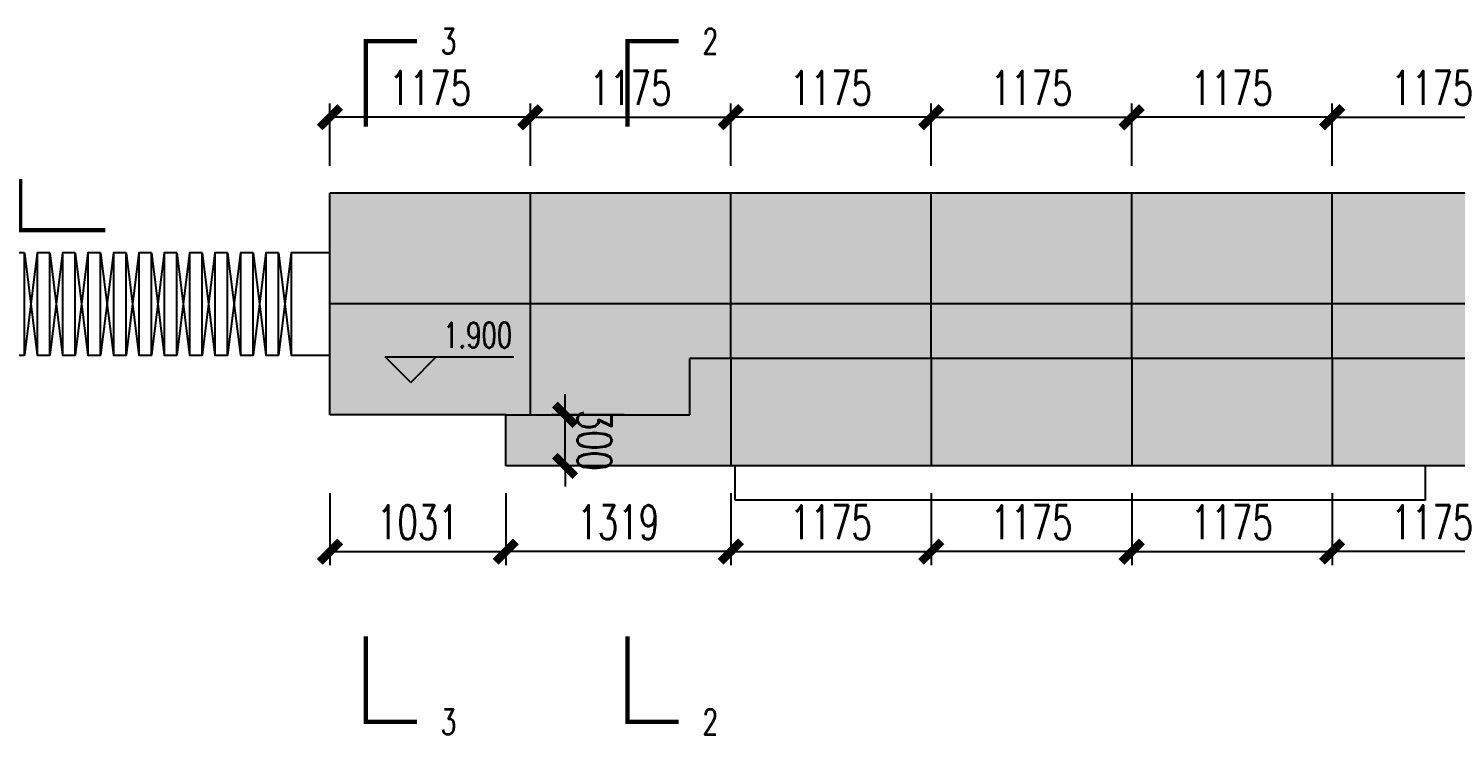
# Model space of a CAD drawing. Extents: x -202236 to 1002404, y -663931 to 1550022.
# Drawn here: x -72475 to -64110, y -339346 to -335208 of the extents above; entities that cross this region are included whole.
import ezdxf

# ---------------------------------------------------------------- set-up
doc = ezdxf.new("R2010")
doc.units = 0
for name, color, linetype in [('!ZN1-填充-8', 8, 'Continuous'), ('!ZN3-铝板幕墙-3', 3, 'Continuous'), ('25mm厚湿贴石材', 35, 'Continuous'), ('8', 1, 'Continuous'), ('A-AXIS-ELEV', 4, 'Continuous'), ('A-LIN-V', 9, 'Continuous'), ('DIM', 173, 'Continuous'), ('DIM_SYMB', 3, 'Continuous'), ('PUB_TEXT', 7, 'Continuous')]:
    doc.layers.add(name, color=color, linetype=linetype)
doc.layers.add('99立面图例外参$0$99立面图例外参$0$A-WALL-HATCH', color=8, linetype='Continuous', lineweight=13)
doc.styles.add('_TCH_DIM', font='SIMPLEX', dxfattribs={"bigfont": 'GBCBIG'})
doc.styles.add('DHTEXT-1', font='ROMANS.shx', dxfattribs={"width": 0.7, "bigfont": 'CHINESE.shx'})
doc.dimstyles.new('ZN80', dxfattribs={"dimscale": 80, "dimtxt": 2.5, "dimasz": 1.5, "dimexe": 1, "dimexo": 2, "dimgap": 0.9, "dimtad": 1, "dimdec": 0, "dimdsep": 46, "dimtxsty": 'DHTEXT-1', "dimblk": 'ARCHTICK', "dimcen": 2.5, "dimclrd": 173, "dimclre": 173, "dimclrt": 7, "dimazin": 2, "dimtfac": 0.4, "dimtdec": 0, "dimtix": 1, "dimtmove": 2, "dimatfit": 3, "dimfxl": 0, "dimtolj": 1, "dimtzin": 0, "dimarcsym": 0})

# ---------------------------------------------------------------- blocks, each defined once
blk = doc.blocks.new('ssm')
at = {"layer": '8', "color": 8}
for points in [[(0, 0), (227.1, 0), (227.1, -600), (0, -600)], [(301.7, 0), (376, 0), (376, -600), (301.7, -600)], [(450.7, 0), (525, 0), (525, -600), (450.7, -600)], [(599.6, 0), (673.9, 0), (673.9, -600), (599.6, -600)], [(748.6, 0), (822.9, 0), (822.9, -600), (748.6, -600)], [(897.5, 0), (971.8, 0), (971.8, -600), (897.5, -600)], [(1046.5, 0), (1120.8, 0), (1120.8, -600), (1046.5, -600)], [(1195.4, 0), (1269.7, 0), (1269.7, -600), (1195.4, -600)], [(1344.4, 0), (1418.6, 0), (1418.6, -600), (1344.4, -600)], [(1493.3, 0), (1567.6, 0), (1567.6, -600), (1493.3, -600)], [(1791.2, 0), (1865.5, 0), (1865.5, -600), (1791.2, -600)], [(1940.1, 0), (2014.4, 0), (2014.4, -600), (1940.1, -600)], [(2238, 0), (2312.3, 0), (2312.3, -600), (2238, -600)], [(2387, 0), (2461.3, 0), (2461.3, -600), (2387, -600)], [(2535.9, 0), (2696.4, 0), (2696.4, -600), (2535.9, -600)], [(1642.2, 0), (1716.5, 0), (1716.5, -600), (1642.2, -600)], [(2089.1, 0), (2163.4, 0), (2163.4, -600), (2089.1, -600)]]:
    blk.add_lwpolyline(points, close=True, dxfattribs=at)
for points in [[(301.7, 0), (227.1, -600)], [(376, 0), (450.7, -600)], [(450.7, 0), (376, -600)], [(748.6, 0), (673.9, -600)], [(897.5, 0), (822.9, -600)], [(1046.5, 0), (971.8, -600)], [(1120.8, 0), (1195.4, -600)], [(1195.4, 0), (1120.8, -600)], [(1344.4, 0), (1269.7, -600)], [(1418.6, 0), (1493.3, -600)], [(1493.3, 0), (1418.6, -600)], [(1791.2, 0), (1716.5, -600)], [(1940.1, 0), (1865.5, -600)], [(2089.1, 0), (2014.4, -600)], [(2238, 0), (2163.4, -600)], [(2312.3, 0), (2387, -600)], [(2387, 0), (2312.3, -600)], [(2461.3, 0), (2535.9, -600)], [(2535.9, 0), (2461.3, -600)], [(227.1, 0), (301.7, -600)], [(525, 0), (599.6, -600)], [(599.6, 0), (525, -600)], [(673.9, 0), (748.6, -600)], [(822.9, 0), (897.5, -600)], [(971.8, 0), (1046.5, -600)], [(1269.7, 0), (1344.4, -600)], [(1567.6, 0), (1642.2, -600)], [(1642.2, 0), (1567.6, -600)], [(1716.5, 0), (1791.2, -600)], [(1865.5, 0), (1940.1, -600)], [(2014.4, 0), (2089.1, -600)], [(2163.4, 0), (2238, -600)]]:
    blk.add_lwpolyline(points, dxfattribs=at)
blk = doc.blocks.new('_ArchTick')
at = {"color": 0, "linetype": 'ByBlock', "const_width": 0.4}
blk.add_lwpolyline([(-0.5, -0.5), (0.5, 0.5)], dxfattribs=at)
blk = doc.blocks.new('*D495')
at = {"layer": 'Defpoints', "color": 0, "ltscale": 800, "transparency": 16777216}
for p in [(-69329.5, -337472), (-68823.1, -337471.9), (-68823.1, -337771.9)]:
    blk.add_point(p, dxfattribs=at)
at = {"layer": 'DIM', "color": 173, "linetype": 'ByBlock', "lineweight": -2, "ltscale": 800, "transparency": 16777216}
for p, q in [((-69329.5, -337472), (-69329.5, -337352)), ((-68983.1, -337471.9), (-69409.5, -337472)), ((-69329.5, -337771.9), (-69329.5, -337472)), ((-68983.1, -337771.9), (-69409.5, -337771.9)), ((-69329.5, -337771.9), (-69329.5, -337891.9))]:
    blk.add_line(p, q, dxfattribs=at)
at = {"layer": 'DIM', "color": 173, "lineweight": -2, "ltscale": 800, "transparency": 16777216, "xscale": 120, "yscale": 120, "zscale": 120}
for p, rotation in [((-69329.5, -337472), 270.0034340596592), ((-69329.5, -337771.9), 90.00343405965926)]:
    blk.add_blockref('_ArchTick', p, dxfattribs=dict(at, rotation=rotation))
at = {"layer": 'DIM', "color": 7, "ltscale": 800, "transparency": 16777216, "insert": (-69157.5, -337621.9), "char_height": 200, "attachment_point": 5, "rotation": 270.00343, "style": 'DHTEXT-1'}
blk.add_mtext('\\A1;300', dxfattribs=at)
blk = doc.blocks.new('*D529')
at = {"layer": 'Defpoints', "color": 0, "ltscale": 800, "transparency": 16777216}
for p in [(-64833.2, -337771.9), (-63658.2, -337771.9), (-64833.2, -338274.2)]:
    blk.add_point(p, dxfattribs=at)
at = {"layer": 'DIM', "color": 173, "linetype": 'ByBlock', "lineweight": -2, "ltscale": 800, "transparency": 16777216}
for p, q in [((-64833.2, -337931.9), (-64833.2, -338354.2)), ((-63658.2, -337931.9), (-63658.2, -338354.2)), ((-63658.2, -338274.2), (-64833.2, -338274.2))]:
    blk.add_line(p, q, dxfattribs=at)
at = {"layer": 'DIM', "color": 173, "lineweight": -2, "ltscale": 800, "transparency": 16777216, "xscale": 120, "yscale": 120, "zscale": 120, "rotation": 180}
blk.add_blockref('_ArchTick', (-64833.2, -338274.2), dxfattribs=at)
at = {"layer": 'DIM', "color": 173, "lineweight": -2, "ltscale": 800, "transparency": 16777216, "xscale": 120, "yscale": 120, "zscale": 120}
blk.add_blockref('_ArchTick', (-63658.2, -338274.2), dxfattribs=at)
at = {"layer": 'DIM', "color": 7, "ltscale": 800, "transparency": 16777216, "insert": (-64245.7, -338102.2), "char_height": 200, "attachment_point": 5, "style": 'DHTEXT-1'}
blk.add_mtext('\\A1;1175', dxfattribs=at)
blk = doc.blocks.new('*D531')
at = {"layer": 'Defpoints', "color": 0, "ltscale": 800, "transparency": 16777216}
for p in [(-66008.2, -337771.9), (-64833.2, -337771.9), (-64833.2, -338274.2)]:
    blk.add_point(p, dxfattribs=at)
at = {"layer": 'DIM', "color": 173, "linetype": 'ByBlock', "lineweight": -2, "ltscale": 800, "transparency": 16777216}
for p, q in [((-66008.2, -337931.9), (-66008.2, -338354.2)), ((-64833.2, -337931.9), (-64833.2, -338354.2)), ((-66008.2, -338274.2), (-64833.2, -338274.2))]:
    blk.add_line(p, q, dxfattribs=at)
at = {"layer": 'DIM', "color": 173, "lineweight": -2, "ltscale": 800, "transparency": 16777216, "xscale": 120, "yscale": 120, "zscale": 120, "rotation": 180}
blk.add_blockref('_ArchTick', (-66008.2, -338274.2), dxfattribs=at)
at = {"layer": 'DIM', "color": 173, "lineweight": -2, "ltscale": 800, "transparency": 16777216, "xscale": 120, "yscale": 120, "zscale": 120}
blk.add_blockref('_ArchTick', (-64833.2, -338274.2), dxfattribs=at)
at = {"layer": 'DIM', "color": 7, "ltscale": 800, "transparency": 16777216, "insert": (-65420.7, -338102.2), "char_height": 200, "attachment_point": 5, "style": 'DHTEXT-1'}
blk.add_mtext('\\A1;1175', dxfattribs=at)
blk = doc.blocks.new('*D532')
at = {"layer": 'Defpoints', "color": 0, "ltscale": 800, "transparency": 16777216}
for p in [(-67183.2, -337771.9), (-66008.2, -337771.9), (-67183.2, -338274.2)]:
    blk.add_point(p, dxfattribs=at)
at = {"layer": 'DIM', "color": 173, "linetype": 'ByBlock', "lineweight": -2, "ltscale": 800, "transparency": 16777216}
for p, q in [((-67183.2, -337931.9), (-67183.2, -338354.2)), ((-66008.2, -337931.9), (-66008.2, -338354.2)), ((-66008.2, -338274.2), (-67183.2, -338274.2))]:
    blk.add_line(p, q, dxfattribs=at)
at = {"layer": 'DIM', "color": 173, "lineweight": -2, "ltscale": 800, "transparency": 16777216, "xscale": 120, "yscale": 120, "zscale": 120, "rotation": 180}
blk.add_blockref('_ArchTick', (-67183.2, -338274.2), dxfattribs=at)
at = {"layer": 'DIM', "color": 173, "lineweight": -2, "ltscale": 800, "transparency": 16777216, "xscale": 120, "yscale": 120, "zscale": 120}
blk.add_blockref('_ArchTick', (-66008.2, -338274.2), dxfattribs=at)
at = {"layer": 'DIM', "color": 7, "ltscale": 800, "transparency": 16777216, "insert": (-66595.7, -338102.2), "char_height": 200, "attachment_point": 5, "style": 'DHTEXT-1'}
blk.add_mtext('\\A1;1175', dxfattribs=at)
blk = doc.blocks.new('*D533')
at = {"layer": 'Defpoints', "color": 0, "ltscale": 800, "transparency": 16777216}
for p in [(-68358.2, -337771.9), (-67183.2, -337771.9), (-67183.2, -338274.2)]:
    blk.add_point(p, dxfattribs=at)
at = {"layer": 'DIM', "color": 173, "linetype": 'ByBlock', "lineweight": -2, "ltscale": 800, "transparency": 16777216}
for p, q in [((-68358.2, -337931.9), (-68358.2, -338354.2)), ((-67183.2, -337931.9), (-67183.2, -338354.2)), ((-68358.2, -338274.2), (-67183.2, -338274.2))]:
    blk.add_line(p, q, dxfattribs=at)
at = {"layer": 'DIM', "color": 173, "lineweight": -2, "ltscale": 800, "transparency": 16777216, "xscale": 120, "yscale": 120, "zscale": 120, "rotation": 180}
blk.add_blockref('_ArchTick', (-68358.2, -338274.2), dxfattribs=at)
at = {"layer": 'DIM', "color": 173, "lineweight": -2, "ltscale": 800, "transparency": 16777216, "xscale": 120, "yscale": 120, "zscale": 120}
blk.add_blockref('_ArchTick', (-67183.2, -338274.2), dxfattribs=at)
at = {"layer": 'DIM', "color": 7, "ltscale": 800, "transparency": 16777216, "insert": (-67770.7, -338102.2), "char_height": 200, "attachment_point": 5, "style": 'DHTEXT-1'}
blk.add_mtext('\\A1;1175', dxfattribs=at)
blk = doc.blocks.new('*D534')
at = {"layer": 'Defpoints', "color": 0, "ltscale": 800, "transparency": 16777216}
for p in [(-69677.4, -337771.9), (-68358.2, -337771.9), (-69677.4, -338274.2)]:
    blk.add_point(p, dxfattribs=at)
at = {"layer": 'DIM', "color": 173, "linetype": 'ByBlock', "lineweight": -2, "ltscale": 800, "transparency": 16777216}
for p, q in [((-69677.4, -337931.9), (-69677.4, -338354.2)), ((-68358.2, -337931.9), (-68358.2, -338354.2)), ((-68358.2, -338274.2), (-69677.4, -338274.2))]:
    blk.add_line(p, q, dxfattribs=at)
at = {"layer": 'DIM', "color": 173, "lineweight": -2, "ltscale": 800, "transparency": 16777216, "xscale": 120, "yscale": 120, "zscale": 120, "rotation": 180}
blk.add_blockref('_ArchTick', (-69677.4, -338274.2), dxfattribs=at)
at = {"layer": 'DIM', "color": 173, "lineweight": -2, "ltscale": 800, "transparency": 16777216, "xscale": 120, "yscale": 120, "zscale": 120}
blk.add_blockref('_ArchTick', (-68358.2, -338274.2), dxfattribs=at)
at = {"layer": 'DIM', "color": 7, "ltscale": 800, "transparency": 16777216, "insert": (-69017.8, -338102.2), "char_height": 200, "attachment_point": 5, "style": 'DHTEXT-1'}
blk.add_mtext('\\A1;1319', dxfattribs=at)
blk = doc.blocks.new('*D535')
at = {"layer": 'Defpoints', "color": 0, "ltscale": 800, "transparency": 16777216}
for p in [(-70708.1, -337771.9), (-69677.4, -337771.9), (-69677.4, -338274.2)]:
    blk.add_point(p, dxfattribs=at)
at = {"layer": 'DIM', "color": 173, "linetype": 'ByBlock', "lineweight": -2, "ltscale": 800, "transparency": 16777216}
for p, q in [((-70708.1, -337931.9), (-70708.1, -338354.2)), ((-69677.4, -337931.9), (-69677.4, -338354.2)), ((-70708.1, -338274.2), (-69677.4, -338274.2))]:
    blk.add_line(p, q, dxfattribs=at)
at = {"layer": 'DIM', "color": 173, "lineweight": -2, "ltscale": 800, "transparency": 16777216, "xscale": 120, "yscale": 120, "zscale": 120, "rotation": 180}
blk.add_blockref('_ArchTick', (-70708.1, -338274.2), dxfattribs=at)
at = {"layer": 'DIM', "color": 173, "lineweight": -2, "ltscale": 800, "transparency": 16777216, "xscale": 120, "yscale": 120, "zscale": 120}
blk.add_blockref('_ArchTick', (-69677.4, -338274.2), dxfattribs=at)
at = {"layer": 'DIM', "color": 7, "ltscale": 800, "transparency": 16777216, "insert": (-70192.8, -338102.2), "char_height": 200, "attachment_point": 5, "style": 'DHTEXT-1'}
blk.add_mtext('\\A1;1031', dxfattribs=at)
blk = doc.blocks.new('*D547')
at = {"layer": 'Defpoints', "color": 0, "ltscale": 800, "transparency": 16777216}
for p in [(-63658.2, -335727.7), (-64833.2, -336171.9), (-63658.2, -336171.9)]:
    blk.add_point(p, dxfattribs=at)
at = {"layer": 'DIM', "color": 173, "linetype": 'ByBlock', "lineweight": -2, "ltscale": 800, "transparency": 16777216}
for p, q in [((-64833.2, -336011.9), (-64833.2, -335647.7)), ((-63658.2, -336011.9), (-63658.2, -335647.7)), ((-64833.2, -335727.7), (-63658.2, -335727.7))]:
    blk.add_line(p, q, dxfattribs=at)
at = {"layer": 'DIM', "color": 173, "lineweight": -2, "ltscale": 800, "transparency": 16777216, "xscale": 120, "yscale": 120, "zscale": 120, "rotation": 180}
blk.add_blockref('_ArchTick', (-64833.2, -335727.7), dxfattribs=at)
at = {"layer": 'DIM', "color": 173, "lineweight": -2, "ltscale": 800, "transparency": 16777216, "xscale": 120, "yscale": 120, "zscale": 120}
blk.add_blockref('_ArchTick', (-63658.2, -335727.7), dxfattribs=at)
at = {"layer": 'DIM', "color": 7, "ltscale": 800, "transparency": 16777216, "insert": (-64245.7, -335555.7), "char_height": 200, "attachment_point": 5, "style": 'DHTEXT-1'}
blk.add_mtext('\\A1;1175', dxfattribs=at)
blk = doc.blocks.new('*D548')
at = {"layer": 'Defpoints', "color": 0, "ltscale": 800, "transparency": 16777216}
for p in [(-66008.2, -335727.7), (-66008.2, -336171.9), (-64833.2, -336171.9)]:
    blk.add_point(p, dxfattribs=at)
at = {"layer": 'DIM', "color": 173, "linetype": 'ByBlock', "lineweight": -2, "ltscale": 800, "transparency": 16777216}
for p, q in [((-66008.2, -336011.9), (-66008.2, -335647.7)), ((-64833.2, -336011.9), (-64833.2, -335647.7)), ((-64833.2, -335727.7), (-66008.2, -335727.7))]:
    blk.add_line(p, q, dxfattribs=at)
at = {"layer": 'DIM', "color": 173, "lineweight": -2, "ltscale": 800, "transparency": 16777216, "xscale": 120, "yscale": 120, "zscale": 120, "rotation": 180}
blk.add_blockref('_ArchTick', (-66008.2, -335727.7), dxfattribs=at)
at = {"layer": 'DIM', "color": 173, "lineweight": -2, "ltscale": 800, "transparency": 16777216, "xscale": 120, "yscale": 120, "zscale": 120}
blk.add_blockref('_ArchTick', (-64833.2, -335727.7), dxfattribs=at)
at = {"layer": 'DIM', "color": 7, "ltscale": 800, "transparency": 16777216, "insert": (-65420.7, -335555.7), "char_height": 200, "attachment_point": 5, "style": 'DHTEXT-1'}
blk.add_mtext('\\A1;1175', dxfattribs=at)
blk = doc.blocks.new('*D549')
at = {"layer": 'Defpoints', "color": 0, "ltscale": 800, "transparency": 16777216}
for p in [(-66008.2, -335727.7), (-67183.2, -336171.9), (-66008.2, -336171.9)]:
    blk.add_point(p, dxfattribs=at)
at = {"layer": 'DIM', "color": 173, "linetype": 'ByBlock', "lineweight": -2, "ltscale": 800, "transparency": 16777216}
for p, q in [((-67183.2, -336011.9), (-67183.2, -335647.7)), ((-66008.2, -336011.9), (-66008.2, -335647.7)), ((-67183.2, -335727.7), (-66008.2, -335727.7))]:
    blk.add_line(p, q, dxfattribs=at)
at = {"layer": 'DIM', "color": 173, "lineweight": -2, "ltscale": 800, "transparency": 16777216, "xscale": 120, "yscale": 120, "zscale": 120, "rotation": 180}
blk.add_blockref('_ArchTick', (-67183.2, -335727.7), dxfattribs=at)
at = {"layer": 'DIM', "color": 173, "lineweight": -2, "ltscale": 800, "transparency": 16777216, "xscale": 120, "yscale": 120, "zscale": 120}
blk.add_blockref('_ArchTick', (-66008.2, -335727.7), dxfattribs=at)
at = {"layer": 'DIM', "color": 7, "ltscale": 800, "transparency": 16777216, "insert": (-66595.7, -335555.7), "char_height": 200, "attachment_point": 5, "style": 'DHTEXT-1'}
blk.add_mtext('\\A1;1175', dxfattribs=at)
blk = doc.blocks.new('*D550')
at = {"layer": 'Defpoints', "color": 0, "ltscale": 800, "transparency": 16777216}
for p in [(-68358.2, -335727.7), (-68358.2, -336171.9), (-67183.2, -336171.9)]:
    blk.add_point(p, dxfattribs=at)
at = {"layer": 'DIM', "color": 173, "linetype": 'ByBlock', "lineweight": -2, "ltscale": 800, "transparency": 16777216}
for p, q in [((-68358.2, -336011.9), (-68358.2, -335647.7)), ((-67183.2, -336011.9), (-67183.2, -335647.7)), ((-67183.2, -335727.7), (-68358.2, -335727.7))]:
    blk.add_line(p, q, dxfattribs=at)
at = {"layer": 'DIM', "color": 173, "lineweight": -2, "ltscale": 800, "transparency": 16777216, "xscale": 120, "yscale": 120, "zscale": 120, "rotation": 180}
blk.add_blockref('_ArchTick', (-68358.2, -335727.7), dxfattribs=at)
at = {"layer": 'DIM', "color": 173, "lineweight": -2, "ltscale": 800, "transparency": 16777216, "xscale": 120, "yscale": 120, "zscale": 120}
blk.add_blockref('_ArchTick', (-67183.2, -335727.7), dxfattribs=at)
at = {"layer": 'DIM', "color": 7, "ltscale": 800, "transparency": 16777216, "insert": (-67770.7, -335555.7), "char_height": 200, "attachment_point": 5, "style": 'DHTEXT-1'}
blk.add_mtext('\\A1;1175', dxfattribs=at)
blk = doc.blocks.new('*D551')
at = {"layer": 'Defpoints', "color": 0, "ltscale": 800, "transparency": 16777216}
for p in [(-68358.2, -335727.7), (-69533.2, -336171.9), (-68358.2, -336171.9)]:
    blk.add_point(p, dxfattribs=at)
at = {"layer": 'DIM', "color": 173, "linetype": 'ByBlock', "lineweight": -2, "ltscale": 800, "transparency": 16777216}
for p, q in [((-69533.2, -336011.9), (-69533.2, -335647.7)), ((-68358.2, -336011.9), (-68358.2, -335647.7)), ((-69533.2, -335727.7), (-68358.2, -335727.7))]:
    blk.add_line(p, q, dxfattribs=at)
at = {"layer": 'DIM', "color": 173, "lineweight": -2, "ltscale": 800, "transparency": 16777216, "xscale": 120, "yscale": 120, "zscale": 120, "rotation": 180}
blk.add_blockref('_ArchTick', (-69533.2, -335727.7), dxfattribs=at)
at = {"layer": 'DIM', "color": 173, "lineweight": -2, "ltscale": 800, "transparency": 16777216, "xscale": 120, "yscale": 120, "zscale": 120}
blk.add_blockref('_ArchTick', (-68358.2, -335727.7), dxfattribs=at)
at = {"layer": 'DIM', "color": 7, "ltscale": 800, "transparency": 16777216, "insert": (-68945.7, -335555.7), "char_height": 200, "attachment_point": 5, "style": 'DHTEXT-1'}
blk.add_mtext('\\A1;1175', dxfattribs=at)
blk = doc.blocks.new('*D552')
at = {"layer": 'Defpoints', "color": 0, "ltscale": 800, "transparency": 16777216}
for p in [(-70708.1, -335727.7), (-70708.1, -336171.9), (-69533.2, -336171.9)]:
    blk.add_point(p, dxfattribs=at)
at = {"layer": 'DIM', "color": 173, "linetype": 'ByBlock', "lineweight": -2, "ltscale": 800, "transparency": 16777216}
for p, q in [((-70708.1, -336011.9), (-70708.1, -335647.7)), ((-69533.2, -336011.9), (-69533.2, -335647.7)), ((-69533.2, -335727.7), (-70708.1, -335727.7))]:
    blk.add_line(p, q, dxfattribs=at)
at = {"layer": 'DIM', "color": 173, "lineweight": -2, "ltscale": 800, "transparency": 16777216, "xscale": 120, "yscale": 120, "zscale": 120, "rotation": 180}
blk.add_blockref('_ArchTick', (-70708.1, -335727.7), dxfattribs=at)
at = {"layer": 'DIM', "color": 173, "lineweight": -2, "ltscale": 800, "transparency": 16777216, "xscale": 120, "yscale": 120, "zscale": 120}
blk.add_blockref('_ArchTick', (-69533.2, -335727.7), dxfattribs=at)
at = {"layer": 'DIM', "color": 7, "ltscale": 800, "transparency": 16777216, "insert": (-70120.7, -335555.7), "char_height": 200, "attachment_point": 5, "style": 'DHTEXT-1'}
blk.add_mtext('\\A1;1175', dxfattribs=at)

msp = doc.modelspace()

# ---------------------------------------------------------------- hatches: boundary and pattern name
at = {"layer": '!ZN1-填充-8'}
h = msp.add_hatch(dxfattribs=at)
h.set_pattern_fill('DOTS', color=141, scale=80, style=0)
h.set_pattern_definition([(0, (0, -32188.5), (63.5, 127), [0, -127])])
h.paths.add_polyline_path([(-69682.4, -337471.93), (-68702.68, -337471.93), (-68702.68, -337141.93), (-54259.09, -337141.93), (-54259.09, -337771.93), (-69682.4, -337771.93)])
at = {"layer": '99立面图例外参$0$99立面图例外参$0$A-WALL-HATCH'}
h = msp.add_hatch(dxfattribs=at)
h.set_pattern_fill('大理石', color=256, scale=200)
h.set_pattern_definition([(41.9872125, (1958705.43, -830813.36), (1199.999982, 900.00002), [19.21946, -4016.8677]), (68.1985905, (1958419.72, -830843.36), (599.9999996, 1800.000001), [69.23783, -4777.41048]), (60.945396, (1958405.43, -830877.64), (599.9999597, 900.0000255), [29.41609, -6147.9618]), (90, (1958419.7, -830851.9), (600, -4e-14), [8.57143, -891.42852]), (71.565051, (1958699.72, -830830.5), (1e-06, 900), [18.07016, -1879.29642]), (171.469234, (1958699.72, -830830.5), (-599.999998, 5.6e-06), [28.89107, -6038.2332]), (79.215702, (1958659.72, -830886.215), (600.000003, 3600.0000017), [61.07874, -6352.1886]), (62.1329961, (1958208.29, -830611.93), (2399.99997084, 4500.0000176), [140.58914, -29383.1298]), (0, (1958216.9, -830480), (0, 900), [0, -600]), (64.9831065, (1958605.434, -830316.215), (1200.000003, 2699.9999982), [94.58826, -9837.1788]), (81.4391104, (1958836.862, -830671.93), (1199.99999793, 8099.99994892), [134.3541, -28080.0036]), (82.8749836, (1958505.434, -830590.5), (599.99996395, 4500.0000045), [69.10507, -14442.9588]), (76.75948, (1958445.434, -830779.072), (600.00000583, 2699.9999979), [149.69356, -15568.1304]), (0, (1958351.9, -830778.6), (0, 900), [0, -600]), (0, (1958361.5, -830788.3), (0, 900), [0, -600]), (0, (1958429, -830740.1), (0, 900), [0, -600]), (0, (1958409.7, -830634.1), (0, 900), [0, -600]), (59.0362434, (1958479.72, -830633.36), (599.9999522, 900.0000258), [49.97959, -10445.7336]), (0, (1958505.4, -830592.2), (0, 900), [0, -600]), (0, (1958429, -830624.5), (0, 900), [0, -600]), (0, (1958457.95, -830566.7), (0, 900), [0, -600]), (0, (1958429, -830653.4), (0, 900), [0, -600]), (50.194429, (1958776.86, -830714.79), (600.0000004, 900.0000004), [22.315, -4663.8348]), (90, (1958776.86, -830740.5), (600, -4e-14), [25.71428, -874.28568]), (43.66778, (1958745.434, -830770.5), (1800.0000014, 1799.9999965), [43.4483, -9080.6952]), (90, (1958745.43, -830779.1), (600, -4e-14), [8.57143, -891.42852]), (39.805571, (1958719.72, -830800.5), (1199.9999713, 900.0000354), [33.4725, -6995.7522]), (0, (1958631.5, -830740.1), (0, 900), [0, -600]), (0, (1958778.2, -830712.9), (0, 900), [0, -600]), (0, (1958778.2, -830712.9), (0, 900), [0, -600]), (29.3577535, (1958791.15, -830697.64), (1799.9999964, 900.0000053), [52.45017, -5454.81774]), (0, (1958776.1, -830653.4), (0, 900), [0, -600]), (146.309932, (1958605.43, -830316.215), (-1200.0000074, 899.9999844), [61.80945, -6428.1828]), (8.1301023, (1958539.72, -830436.215), (5999.99995775, 899.9999947), [60.60915, -12667.3128]), (47.8624052, (1958405.434, -830453.358), (2400.00000106, 2699.9999975), [80.91316, -16910.8494]), (14.620874, (1958274.005, -830487.644), (3599.9999901, 900.00003754), [135.82702, -14126.01]), (0, (1958323, -830431.8), (0, 900), [0, -600]), (18.434949, (1958514.005, -830521.93), (2400.0000002, 899.999997), [27.10524, -5664.9945]), (16.699244, (1958539.72, -830513.36), (599.999988, 5e-05), [14.91472, -3117.17718]), (101.093723, (1958554.005, -830509.072), (-1200.0000105, 6299.99994104), [74.2445, -15517.0992]), (0, (1958477.2, -830470.3), (0, 900), [0, -600]), (0, (1958539.4, -830434.5), (0, 900), [0, -600]), (0, (1958457.95, -830537.8), (0, 900), [0, -600]), (0, (1958380.8, -830345.1), (0, 900), [0, -600]), (0, (1958351.9, -830383.6), (0, 900), [0, -600]), (44.1449026, (1958505.434, -830329.072), (1800.0000031, 1799.99999994), [67.68776, -14146.7412]), (54.5829447, (1958459.72, -830393.358), (600.0000017, 899.99999645), [78.8825, -16486.4424]), (0, (1958506.2, -830328.5), (0, 900), [0, -600]), (0, (1958419.4, -830374), (0, 900), [0, -600]), (0, (1958506.2, -830328.5), (0, 900), [0, -600]), (0, (1958459.8, -830394.8), (0, 900), [0, -600]), (75.068583, (1958599.72, -830427.64), (600, 2700.000001), [22.1774, -4635.075]), (90, (1958605.43, -830406.2), (600, -4e-14), [90, -810]), (50.194429, (1958711.15, -830029.07), (600.0000004, 900.0000004), [22.315, -4663.8348]), (0, (1958544.7, -830219.85), (0, 900), [0, -600]), (0, (1958564, -830229.5), (0, 900), [0, -600]), (0, (1958486.9, -830210.2), (0, 900), [0, -600]), (0, (1958583.3, -830104.2), (0, 900), [0, -600]), (53.1301023, (1958645.434, -830157.644), (600.0000009, 899.9999994), [42.85714, -8957.1426]), (90, (1958645.43, -830230.5), (600, -4e-14), [72.85714, -827.14284]), (0, (1958645.5, -830229.05), (0, 900), [0, -600]), (23.1985905, (1958691.15, -830037.64), (1800.000001, 900.0000005), [21.75935, -4547.7045]), (66.037511, (1958685.43, -830050.5), (600, 1799.999999), [14.0698, -2940.58752]), (66.037511, (1958679.72, -830063.36), (600, 1799.999999), [14.0698, -2940.58752]), (81.8698976, (1958671.15, -830123.36), (600.0000026, 4500.00000045), [60.60915, -12667.3128]), (90, (1958725.43, -830011.9), (600, -4e-14), [21.42857, -878.57142]), (0, (1958659.5, -829981.9), (0, 900), [0, -600])])
h.paths.add_polyline_path([(-69354.94, -336171.93), (-70708.58, -336171.93), (-70708.15, -337471.93), (-68702.68, -337471.93), (-68702.68, -337141.93), (-54259.09, -337141.93), (-54259.09, -337471.93), (-53498.19, -337471.93), (-53498.19, -336171.93), (-54259.09, -336171.93), (-68968.23, -336171.93), (-69164.57, -336171.93)])

# ---------------------------------------------------------------- linework, layer by layer
at = {"layer": '!ZN3-铝板幕墙-3', "ltscale": 800}
for p, q in [((-54259.09, -337141.93), (-68598.33, -337141.93)), ((-68598.33, -337471.93), (-68598.33, -337141.93)), ((-68358.16, -337141.93), (-68358.16, -337771.93)), ((-67183.17, -337141.93), (-67183.17, -337771.93)), ((-66008.17, -337141.93), (-66008.17, -337771.93)), ((-64833.18, -337141.93), (-64833.18, -337771.93)), ((-69677.4, -337771.93), (-69677.4, -337471.93)), ((-69677.4, -337471.93), (-68598.33, -337471.93)), ((-54259.09, -337771.93), (-69677.4, -337771.93))]:
    msp.add_line(p, q, dxfattribs=at)
at = {"layer": '25mm厚湿贴石材'}
for p, q in [((-53508.23, -336171.93), (-70708.23, -336171.93)), ((-70708.15, -337471.93), (-70708.15, -336171.93)), ((-69533.16, -337471.93), (-69533.16, -336171.93)), ((-68358.16, -337141.93), (-68358.16, -336171.93)), ((-67183.17, -337141.93), (-67183.17, -336171.93)), ((-66008.17, -337141.93), (-66008.17, -336171.93)), ((-64833.18, -337141.93), (-64833.18, -336171.93)), ((-53508.23, -336821.93), (-70708.15, -336821.93)), ((-69677.4, -337471.93), (-70708.15, -337471.93))]:
    msp.add_line(p, q, dxfattribs=at)
at = {"layer": 'A-AXIS-ELEV'}
for p, q in [((-70234.57, -337281.93), (-70384.57, -337131.93)), ((-70384.57, -337131.93), (-69629.57, -337131.93)), ((-70234.57, -337281.93), (-70084.57, -337131.93))]:
    msp.add_line(p, q, dxfattribs=at)
at = {"layer": 'A-LIN-V'}
for p, q in [((-68332.15, -337971.93), (-68332.15, -337771.93)), ((-64285.76, -337971.93), (-64285.76, -337771.93)), ((-64285.76, -337971.93), (-68332.15, -337971.93))]:
    msp.add_line(p, q, dxfattribs=at)
at = {"layer": 'DIM_SYMB', "const_width": 25}
for points in [[(-70198.23, -335281.93), (-70498.23, -335281.93), (-70498.23, -335781.93)], [(-68663.23, -335281.93), (-68963.23, -335281.93), (-68963.23, -335781.93)], [(-72524.57, -336089.38), (-72524.57, -336389.38), (-72024.57, -336389.38)], [(-70498.23, -338771.93), (-70498.23, -339271.93), (-70198.23, -339271.93)], [(-68963.23, -338771.93), (-68963.23, -339271.93), (-68663.23, -339271.93)]]:
    msp.add_lwpolyline(points, dxfattribs=at)

# ---------------------------------------------------------------- block references
at = {"xscale": -1, "rotation": 359.9999999290148}
msp.add_blockref('ssm', (-70708.15, -336521.93), dxfattribs=at)

# ---------------------------------------------------------------- texts
at = {"layer": 'PUB_TEXT', "style": '_TCH_DIM', "width": 0.705882}
for s, p in [('3', (-70058.23, -335356.3)), ('2', (-68523.23, -335356.3)), ('1.900', (-70044.57, -337079.43)), ('3', (-70058.23, -339346.3)), ('2', (-68523.23, -339346.3))]:
    msp.add_text(s, height=148.75, dxfattribs=at).set_placement(p)

# ---------------------------------------------------------------- dimensions: what is measured, and where the dimension line sits
at = {"layer": 'DIM', "ltscale": 800}
for base, p1, p2, picture, middle in [((-70708.15, -335727.66), (-69533.16, -336171.93), (-70708.15, -336171.93), '*D552', (-70120.65, -335555.66)), ((-68358.16, -335727.66), (-69533.16, -336171.93), (-68358.16, -336171.93), '*D551', (-68945.66, -335555.66)), ((-68358.16, -335727.66), (-67183.17, -336171.93), (-68358.16, -336171.93), '*D550', (-67770.66, -335555.66)), ((-66008.17, -335727.66), (-67183.17, -336171.93), (-66008.17, -336171.93), '*D549', (-66595.67, -335555.66)), ((-66008.17, -335727.66), (-64833.18, -336171.93), (-66008.17, -336171.93), '*D548', (-65420.67, -335555.66)), ((-63658.18, -335727.66), (-64833.18, -336171.93), (-63658.18, -336171.93), '*D547', (-64245.68, -335555.66)), ((-69677.4, -338274.2), (-70708.15, -337771.93), (-69677.4, -337771.93), '*D535', (-70192.78, -338102.2)), ((-69677.4, -338274.2), (-68358.16, -337771.93), (-69677.4, -337771.93), '*D534', (-69017.78, -338102.2)), ((-67183.17, -338274.2), (-68358.16, -337771.93), (-67183.17, -337771.93), '*D533', (-67770.66, -338102.2)), ((-67183.17, -338274.2), (-66008.17, -337771.93), (-67183.17, -337771.93), '*D532', (-66595.67, -338102.2)), ((-64833.18, -338274.2), (-66008.17, -337771.93), (-64833.18, -337771.93), '*D531', (-65420.67, -338102.2)), ((-64833.18, -338274.2), (-63658.18, -337771.93), (-64833.18, -337771.93), '*D529', (-64245.68, -338102.2))]:
    dim = msp.add_linear_dim(base=base, p1=p1, p2=p2, dimstyle='ZN80', dxfattribs=at)
    dim.commit()
    dim.dimension.update_dxf_attribs({"geometry": picture, "text_midpoint": middle})
dim = msp.add_aligned_dim(p1=(-68823.13, -337771.91), p2=(-68823.15, -337471.93), distance=506.34, dimstyle='ZN80', dxfattribs=at)
dim.commit()
dim.dimension.update_dxf_attribs({"geometry": '*D495', "text_midpoint": (-69157.48, -337621.94)})

doc.saveas('drawing.dxf')
